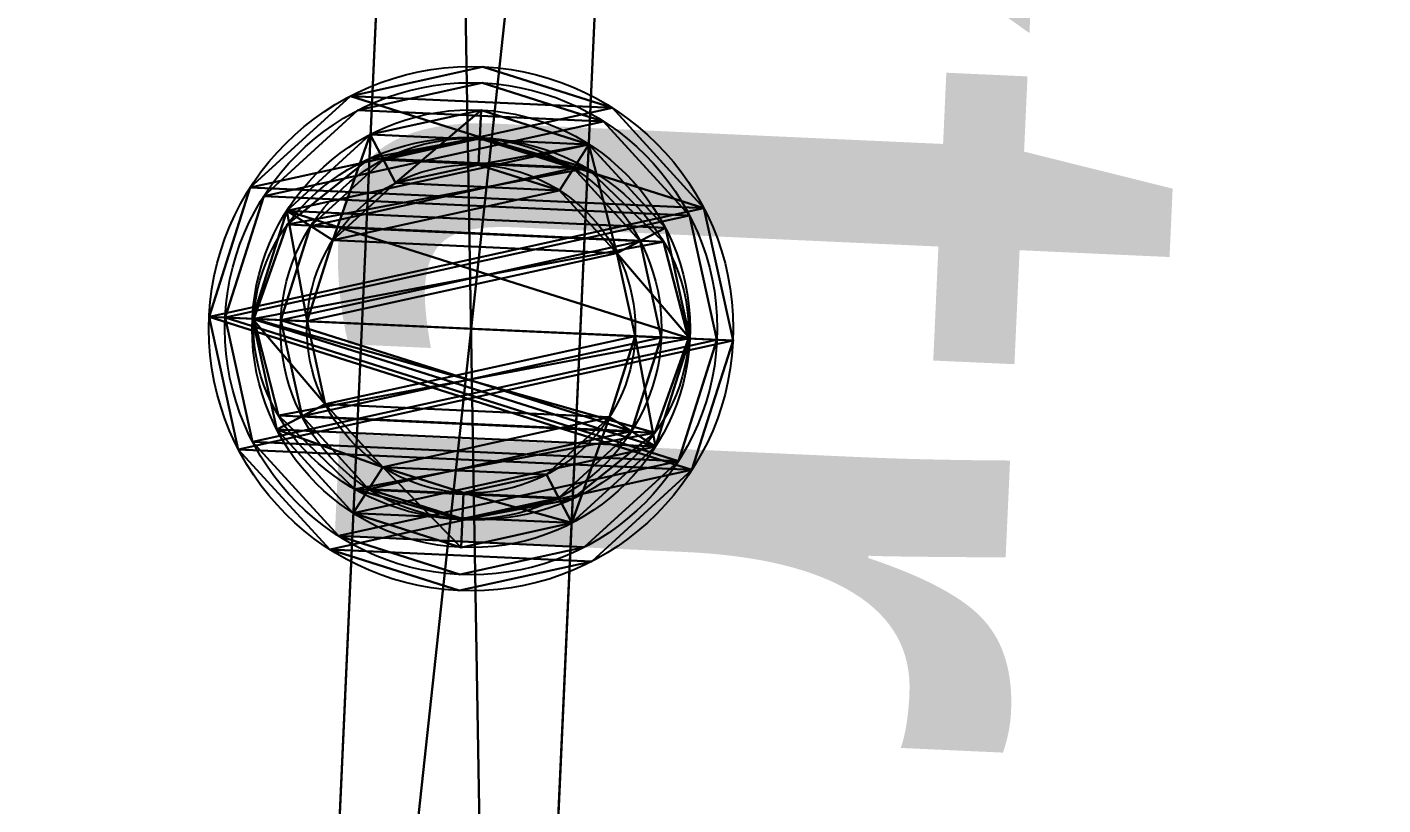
# Model space of a CAD drawing. Extents: x -372 to 678, y -263 to 741.
# Drawn here: x -97.706 to -96.154, y 74.269 to 75.159 of the extents above; entities that cross this region are included whole.
import ezdxf

# ---------------------------------------------------------------- set-up
doc = ezdxf.new("R2010")
doc.units = 0
doc.header["$LTSCALE"] = 0.0254
doc.layers.get('0').update_dxf_attribs({"linetype": 'CONTINUOUS'})
doc.layers.add('LOCATION_SNAPSHOT', color=144, linetype='CONTINUOUS')
doc.layers.add('LOCATION_TERRAIN', color=36, linetype='CONTINUOUS')

# ---------------------------------------------------------------- blocks, each defined once
blk = doc.blocks.new('LOCATION_SNAPSHOT')
at = {"color": 8}
mesh = blk.add_polyface(dxfattribs=at)
corners = [(-369.3084, -262.9446), (369.3059, 262.9472), (-371.8207, 259.3767), (371.8242, -259.3771)]
mesh.append_faces([[corners[k] for k in face] for face in [(0, 1, 2), (1, 0, 3)]], dxfattribs={"vtx0": -1, "color": 8})
blk = doc.blocks.new('LOCATION_TERRAIN')
at = {"color": 8}
mesh = blk.add_polyface(dxfattribs=at)
corners = [(-94.5706, 74.1633, -6.9329), (-94.6305, 86.5996, -7.2618), (-107.192, 86.5391, -7.5371)]
mesh.append_faces([[corners[k] for k in face] for face in [(0, 1, 2)]], dxfattribs={"color": 8})
mesh = blk.add_polyface(dxfattribs=at)
corners = [(-94.5706, 74.1633, -6.9329), (-107.192, 86.5391, -7.5371), (-107.1321, 74.1029, -7.401)]
mesh.append_faces([[corners[k] for k in face] for face in [(0, 1, 2)]], dxfattribs={"color": 8})
blk = doc.blocks.new('GROUP_58')
at = {"color": 0}
mesh = blk.add_polyface(dxfattribs=at)
corners = [(0, 0.25, -0.25), (63.5636, 0.0833, -0.25), (0, 0.0833, -0.25), (63.5636, 0.25, -0.25)]
mesh.append_faces([[corners[k] for k in face] for face in [(0, 1, 2), (1, 0, 3)]], dxfattribs={"vtx0": -1, "color": 0})
mesh = blk.add_polyface(dxfattribs=at)
corners = [(63.5636, -0.25, 0.25), (0, 0.25, 0.25), (0, -0.25, 0.25), (63.5636, 0.25, 0.25)]
mesh.append_faces([[corners[k] for k in face] for face in [(0, 1, 2), (1, 0, 3)]], dxfattribs={"vtx0": -1, "color": 0})
mesh = blk.add_polyface(dxfattribs=at)
corners = [(0, 0.25, 0.25), (63.5636, 0.25, -0.25), (0, 0.25, -0.25), (63.5636, 0.25, 0.25)]
mesh.append_faces([[corners[k] for k in face] for face in [(0, 1, 2), (1, 0, 3)]], dxfattribs={"vtx0": -1, "color": 0})
mesh = blk.add_polyface(dxfattribs=at)
corners = [(63.5636, 0.0833), (0, 0.0833, -0.25), (63.5636, 0.0833, -0.25), (0, 0.0833)]
mesh.append_faces([[corners[k] for k in face] for face in [(0, 1, 2), (1, 0, 3)]], dxfattribs={"vtx0": -1, "color": 0})
mesh = blk.add_polyface(dxfattribs=at)
corners = [(0, 0.0833), (63.5636, -0.0833), (0, -0.0833), (63.5636, 0.0833)]
mesh.append_faces([[corners[k] for k in face] for face in [(0, 1, 2), (1, 0, 3)]], dxfattribs={"vtx0": -1, "color": 0})
mesh = blk.add_polyface(dxfattribs=at)
corners = [(0, -0.0833), (63.5636, -0.0833, -0.25), (0, -0.0833, -0.25), (63.5636, -0.0833)]
mesh.append_faces([[corners[k] for k in face] for face in [(0, 1, 2), (1, 0, 3)]], dxfattribs={"vtx0": -1, "color": 0})
mesh = blk.add_polyface(dxfattribs=at)
corners = [(0, -0.0833, -0.25), (63.5636, -0.25, -0.25), (0, -0.25, -0.25), (63.5636, -0.0833, -0.25)]
mesh.append_faces([[corners[k] for k in face] for face in [(0, 1, 2), (1, 0, 3)]], dxfattribs={"vtx0": -1, "color": 0})
mesh = blk.add_polyface(dxfattribs=at)
corners = [(63.5636, -0.25, 0.25), (0, -0.25, -0.25), (63.5636, -0.25, -0.25), (0, -0.25, 0.25)]
mesh.append_faces([[corners[k] for k in face] for face in [(0, 1, 2), (1, 0, 3)]], dxfattribs={"vtx0": -1, "color": 0})
blk = doc.blocks.new('GROUP60_24')
at = {"color": 9}
blk.add_blockref('GROUP_58', (0, 0), dxfattribs=at)
blk = doc.blocks.new('GROUP59_5')
at = {"color": 0}
blk.add_blockref('GROUP60_24', (0, 0), dxfattribs=at)
blk = doc.blocks.new('GROUP_66')
at = {"color": 0}
mesh = blk.add_polyface(dxfattribs=at)
corners = [(-0.0833, 0, -0.25), (-0.25, -0.205, -0.25), (-0.25, 0, -0.25), (-0.0833, -0.1756, -0.25), (-0.0697, -0.7005, -0.25), (0.077, -0.6163, -0.25), (0.2233, -1.0535, -0.25), (0.336, -0.9284, -0.25), (0.6046, -1.3085, -0.25), (0.6812, -1.1593, -0.25), (1.0417, -1.4728, -0.25), (1.0855, -1.3113, -0.25), (1.5104, -1.5534, -0.25), (1.5246, -1.3867, -0.25), (1.9896, -1.5534, -0.25), (1.9754, -1.3867, -0.25), (2.4145, -1.3113, -0.25), (2.4583, -1.4728, -0.25), (2.8188, -1.1593, -0.25), (2.8954, -1.3085, -0.25), (3.164, -0.9284, -0.25), (3.2767, -1.0535, -0.25), (3.423, -0.6163, -0.25), (3.5697, -0.7005, -0.25), (3.5833, -0.1756, -0.25), (3.75, -0.205, -0.25), (3.5833, 0, -0.25), (3.75, 0, -0.25)]
mesh.append_faces([[corners[k] for k in face] for face in [(0, 1, 2), (25, 26, 27)]], dxfattribs={"vtx0": -1, "color": 0})
mesh.append_faces([[corners[k] for k in face] for face in [(1, 3, 4), (4, 5, 6), (6, 7, 8), (8, 9, 10), (10, 11, 12), (12, 13, 14), (14, 16, 17), (17, 18, 19), (19, 20, 21), (21, 22, 23), (23, 24, 25)]], dxfattribs={"vtx0": -1, "vtx1": -1, "color": 0})
mesh.append_faces([[corners[k] for k in face] for face in [(1, 0, 3), (4, 3, 5), (6, 5, 7), (8, 7, 9), (10, 9, 11), (12, 11, 13), (14, 13, 15), (14, 15, 16), (17, 16, 18), (19, 18, 20), (21, 20, 22), (23, 22, 24), (25, 24, 26)]], dxfattribs={"vtx0": -1, "vtx2": -1, "color": 0})
mesh = blk.add_polyface(dxfattribs=at)
corners = [(0.6046, -1.3085, 0.25), (0.25, -0.1169, 0.25), (0.2233, -1.0535, 0.25), (0.3705, -0.448, 0.25), (0.5616, -0.6783, 0.25), (0.8345, -0.8608, 0.25), (1.0417, -1.4728, 0.25), (1.1732, -0.9881, 0.25), (1.5104, -1.5534, 0.25), (1.5531, -1.0534, 0.25), (1.9896, -1.5534, 0.25), (1.9469, -1.0534, 0.25), (2.3268, -0.9881, 0.25), (2.4583, -1.4728, 0.25), (2.6655, -0.8608, 0.25), (2.8954, -1.3085, 0.25), (2.9384, -0.6783, 0.25), (3.2767, -1.0535, 0.25), (3.1295, -0.448, 0.25), (3.25, -0.1169, 0.25), (3.25, 0, 0.25), (3.75, 0, 0.25), (3.5697, -0.7005, 0.25), (3.75, -0.205, 0.25), (-0.25, -0.205, 0.25), (0.25, 0, 0.25), (-0.25, 0, 0.25), (-0.0697, -0.7005, 0.25)]
mesh.append_faces([[corners[k] for k in face] for face in [(21, 22, 23), (24, 25, 26)]], dxfattribs={"vtx0": -1, "color": 0})
mesh.append_faces([[corners[k] for k in face] for face in [(0, 1, 2), (1, 0, 3), (3, 0, 4), (4, 0, 5), (5, 6, 7), (7, 8, 9), (9, 10, 11), (11, 10, 12), (12, 13, 14), (14, 15, 16), (16, 17, 18), (18, 17, 19), (19, 17, 20), (20, 17, 21), (25, 2, 1)]], dxfattribs={"vtx0": -1, "vtx1": -1, "color": 0})
mesh.append_faces([[corners[k] for k in face] for face in [(5, 0, 6), (7, 6, 8), (9, 8, 10), (12, 10, 13), (14, 13, 15), (16, 15, 17), (21, 17, 22), (25, 24, 27), (25, 27, 2)]], dxfattribs={"vtx0": -1, "vtx2": -1, "color": 0})
mesh = blk.add_polyface(dxfattribs=at)
corners = [(0.0833, 0), (-0.0833, -0.1756), (-0.0833, 0), (0.077, -0.6163), (0.0833, -0.1462), (0.336, -0.9284), (0.2238, -0.5321), (0.4488, -0.8033), (0.6812, -1.1593), (0.7579, -1.01), (1.0855, -1.3113), (1.1293, -1.1497), (1.5246, -1.3867), (1.5389, -1.2201), (1.9754, -1.3867), (1.9611, -1.2201), (2.3707, -1.1497), (2.4145, -1.3113), (2.7421, -1.01), (2.8188, -1.1593), (3.0512, -0.8033), (3.164, -0.9284), (3.2762, -0.5321), (3.423, -0.6163), (3.4167, -0.1462), (3.4167, 0), (3.5833, 0), (3.5833, -0.1756)]
mesh.append_faces([[corners[k] for k in face] for face in [(0, 1, 2), (23, 26, 27)]], dxfattribs={"vtx0": -1, "color": 0})
mesh.append_faces([[corners[k] for k in face] for face in [(1, 0, 3), (5, 7, 8), (8, 9, 10), (10, 11, 12), (12, 13, 14), (14, 16, 17), (17, 18, 19), (19, 20, 21), (21, 22, 23)]], dxfattribs={"vtx0": -1, "vtx1": -1, "color": 0})
mesh.append_faces([[corners[k] for k in face] for face in [(3, 0, 4), (4, 5, 3), (5, 4, 6), (5, 6, 7), (8, 7, 9), (10, 9, 11), (12, 11, 13), (14, 13, 15), (14, 15, 16), (17, 16, 18), (19, 18, 20), (21, 20, 22), (23, 22, 24), (23, 24, 25), (23, 25, 26)]], dxfattribs={"vtx0": -1, "vtx2": -1, "color": 0})
mesh = blk.add_polyface(dxfattribs=at)
corners = [(0.0833, 0, -0.25), (0.2238, -0.5321, -0.25), (0.0833, -0.1462, -0.25), (0.25, 0, -0.25), (0.25, -0.1169, -0.25), (0.4488, -0.8033, -0.25), (0.3705, -0.448, -0.25), (0.5616, -0.6783, -0.25), (0.7579, -1.01, -0.25), (0.8345, -0.8608, -0.25), (1.1293, -1.1497, -0.25), (1.1732, -0.9881, -0.25), (1.5389, -1.2201, -0.25), (1.5531, -1.0534, -0.25), (1.9611, -1.2201, -0.25), (1.9469, -1.0534, -0.25), (2.3268, -0.9881, -0.25), (2.3707, -1.1497, -0.25), (2.6655, -0.8608, -0.25), (2.7421, -1.01, -0.25), (2.9384, -0.6783, -0.25), (3.0512, -0.8033, -0.25), (3.1295, -0.448, -0.25), (3.2762, -0.5321, -0.25), (3.25, -0.1169, -0.25), (3.25, 0, -0.25), (3.4167, 0, -0.25), (3.4167, -0.1462, -0.25)]
mesh.append_faces([[corners[k] for k in face] for face in [(0, 1, 2), (23, 26, 27)]], dxfattribs={"vtx0": -1, "color": 0})
mesh.append_faces([[corners[k] for k in face] for face in [(5, 7, 8), (8, 9, 10), (10, 11, 12), (12, 13, 14), (14, 16, 17), (17, 18, 19), (19, 20, 21), (21, 22, 23)]], dxfattribs={"vtx0": -1, "vtx1": -1, "color": 0})
mesh.append_faces([[corners[k] for k in face] for face in [(1, 0, 3), (1, 3, 4), (4, 5, 1), (5, 4, 6), (5, 6, 7), (8, 7, 9), (10, 9, 11), (12, 11, 13), (14, 13, 15), (14, 15, 16), (17, 16, 18), (19, 18, 20), (21, 20, 22), (23, 22, 24), (23, 24, 25), (23, 25, 26)]], dxfattribs={"vtx0": -1, "vtx2": -1, "color": 0})
blk = doc.blocks.new('GROUP76_3')
at = {"color": 9}
blk.add_blockref('GROUP_66', (0, 0), dxfattribs=at)
blk = doc.blocks.new('GROUP75_3')
at = {"color": 0}
ref = blk.add_blockref('GROUP76_3', (0, 0), dxfattribs=at)
ref.add_attrib('Skp_GroupInstanceName', 'extrusions', (0, 0), dxfattribs={"height": 1})
blk = doc.blocks.new('GROUP_17')
at = {"color": 0}
for p, q in [((3.5, 0.25, 0.375), (-0.5, 0.25, 0.375)), ((-0.5, 0.25), (3.5, 0.25)), ((3.5, 0.25, 0.375), (-0.5, 0.25, 0.375)), ((-0.5, 0.25), (3.5, 0.25)), ((3.5, 0, 0.375), (-0.5, 0, 0.375)), ((-0.5, 0), (3.5, 0)), ((-0.5, 0), (3.5, 0)), ((3.5, 0, 0.375), (-0.5, 0, 0.375))]:
    blk.add_line(p, q, dxfattribs=at)
mesh = blk.add_polyface(dxfattribs=at)
corners = [(3.5, 0, 0.375), (-0.5, 0.25, 0.375), (-0.5, 0, 0.375), (3.5, 0.25, 0.375)]
mesh.append_faces([[corners[k] for k in face] for face in [(0, 1, 2), (1, 0, 3)]], dxfattribs={"vtx0": -1, "color": 0})
mesh = blk.add_polyface(dxfattribs=at)
corners = [(3.5, 0.25), (-0.5, 0), (-0.5, 0.25), (3.5, 0)]
mesh.append_faces([[corners[k] for k in face] for face in [(0, 1, 2), (1, 0, 3)]], dxfattribs={"vtx0": -1, "color": 0})
mesh = blk.add_polyface(dxfattribs=at)
corners = [(-0.5, 0.25, 0.375), (3.5, 0.25), (-0.5, 0.25), (3.5, 0.25, 0.375)]
mesh.append_faces([[corners[k] for k in face] for face in [(0, 1, 2), (1, 0, 3)]], dxfattribs={"vtx0": -1, "color": 0})
mesh = blk.add_polyface(dxfattribs=at)
corners = [(3.5, 0, 0.375), (-0.5, 0), (3.5, 0), (-0.5, 0, 0.375)]
mesh.append_faces([[corners[k] for k in face] for face in [(0, 1, 2), (1, 0, 3)]], dxfattribs={"vtx0": -1, "color": 0})
blk = doc.blocks.new('GROUP_15')
at = {"color": 0}
for p, q in [((0.2505, 0.4384, 8), (0.2505, 0.501)), ((0.2505, 0.4384, 8), (0.2505, 0.501)), ((0.1566, 0.4132, 8), (0.1252, 0.4674)), ((0.1566, 0.4132, 8), (0.1252, 0.4674)), ((0.3444, 0.4132, 8), (0.3757, 0.4674)), ((0.3444, 0.4132, 8), (0.3757, 0.4674)), ((0.0878, 0.3444, 8), (0.0336, 0.3757)), ((0.0878, 0.3444, 8), (0.0336, 0.3757)), ((0.4132, 0.3444, 8), (0.4674, 0.3757)), ((0.4132, 0.3444, 8), (0.4674, 0.3757)), ((0.0626, 0.2505, 8), (0, 0.2505)), ((0.0626, 0.2505, 8), (0, 0.2505)), ((0.4384, 0.2505, 8), (0.501, 0.2505)), ((0.4384, 0.2505, 8), (0.501, 0.2505)), ((0.0878, 0.1566, 8), (0.0336, 0.1252)), ((0.0878, 0.1566, 8), (0.0336, 0.1252)), ((0.4132, 0.1566, 8), (0.4674, 0.1252)), ((0.4132, 0.1566, 8), (0.4674, 0.1252)), ((0.1566, 0.0878, 8), (0.1252, 0.0336)), ((0.1566, 0.0878, 8), (0.1252, 0.0336)), ((0.3444, 0.0878, 8), (0.3757, 0.0336)), ((0.3444, 0.0878, 8), (0.3757, 0.0336)), ((0.2505, 0.0626, 8), (0.2505, 0)), ((0.2505, 0.0626, 8), (0.2505, 0))]:
    blk.add_line(p, q, dxfattribs=at)
for centre, radius in [((0.2505, 0.2505), 0.2505), ((0.2505, 0.2505), 0.2505), ((0.2505, 0.2505), 0.2505), ((0.2505, 0.2505), 0.2505), ((0.2505, 0.2505), 0.2505), ((0.2505, 0.2505), 0.2505), ((0.2505, 0.2505), 0.2505), ((0.2505, 0.2505), 0.2505), ((0.2505, 0.2505), 0.2505), ((0.2505, 0.2505), 0.2505), ((0.2505, 0.2505), 0.2505), ((0.2505, 0.2505), 0.2505), ((0.2505, 0.2505), 0.2505), ((0.2505, 0.2505, 8), 0.1879), ((0.2505, 0.2505, 8), 0.1879), ((0.2505, 0.2505, 8), 0.1879), ((0.2505, 0.2505, 8), 0.1879), ((0.2505, 0.2505, 8), 0.1879), ((0.2505, 0.2505, 8), 0.1879), ((0.2505, 0.2505, 8), 0.1879), ((0.2505, 0.2505, 8), 0.1879), ((0.2505, 0.2505, 8), 0.1879), ((0.2505, 0.2505, 8), 0.1879), ((0.2505, 0.2505, 8), 0.1879), ((0.2505, 0.2505, 8), 0.1879), ((0.2505, 0.2505, 8), 0.1879)]:
    blk.add_circle(centre, radius, dxfattribs=at)
mesh = blk.add_polyface(dxfattribs=at)
corners = [(0.0336, 0.3757), (0.0336, 0.1252), (0, 0.2505), (0.1252, 0.0336), (0.1252, 0.4674), (0.2505, 0.501), (0.2505, 0), (0.3757, 0.4674), (0.3757, 0.0336), (0.4674, 0.1252), (0.4674, 0.3757), (0.501, 0.2505)]
mesh.append_faces([[corners[k] for k in face] for face in [(0, 1, 2), (9, 10, 11)]], dxfattribs={"vtx0": -1, "color": 0})
mesh.append_faces([[corners[k] for k in face] for face in [(1, 0, 3), (3, 5, 6), (6, 7, 8), (8, 7, 9)]], dxfattribs={"vtx0": -1, "vtx1": -1, "color": 0})
mesh.append_faces([[corners[k] for k in face] for face in [(3, 0, 4), (3, 4, 5), (6, 5, 7), (9, 7, 10)]], dxfattribs={"vtx0": -1, "vtx2": -1, "color": 0})
mesh = blk.add_polyface(dxfattribs=at)
corners = [(0.1566, 0.4132, 8), (0.2505, 0.501), (0.1252, 0.4674), (0.2505, 0.4384, 8)]
mesh.append_faces([[corners[k] for k in face] for face in [(0, 1, 2), (1, 0, 3)]], dxfattribs={"vtx0": -1, "color": 0})
mesh = blk.add_polyface(dxfattribs=at)
corners = [(0.2505, 0.4384, 8), (0.3757, 0.4674), (0.2505, 0.501), (0.3444, 0.4132, 8)]
mesh.append_faces([[corners[k] for k in face] for face in [(0, 1, 2), (1, 0, 3)]], dxfattribs={"vtx0": -1, "color": 0})
mesh = blk.add_polyface(dxfattribs=at)
corners = [(0.1566, 0.4132, 8), (0.0336, 0.3757), (0.0878, 0.3444, 8), (0.1252, 0.4674)]
mesh.append_faces([[corners[k] for k in face] for face in [(0, 1, 2), (1, 0, 3)]], dxfattribs={"vtx0": -1, "color": 0})
mesh = blk.add_polyface(dxfattribs=at)
corners = [(0.4674, 0.3757), (0.3444, 0.4132, 8), (0.4132, 0.3444, 8), (0.3757, 0.4674)]
mesh.append_faces([[corners[k] for k in face] for face in [(0, 1, 2), (1, 0, 3)]], dxfattribs={"vtx0": -1, "color": 0})
mesh = blk.add_polyface(dxfattribs=at)
corners = [(0.0878, 0.1566, 8), (0.0878, 0.3444, 8), (0.0626, 0.2505, 8), (0.1566, 0.0878, 8), (0.1566, 0.4132, 8), (0.2505, 0.0626, 8), (0.2505, 0.4384, 8), (0.3444, 0.0878, 8), (0.3444, 0.4132, 8), (0.4132, 0.1566, 8), (0.4132, 0.3444, 8), (0.4384, 0.2505, 8)]
mesh.append_faces([[corners[k] for k in face] for face in [(0, 1, 2), (10, 9, 11)]], dxfattribs={"vtx0": -1, "color": 0})
mesh.append_faces([[corners[k] for k in face] for face in [(1, 3, 4), (4, 5, 6), (6, 7, 8), (8, 9, 10)]], dxfattribs={"vtx0": -1, "vtx1": -1, "color": 0})
mesh.append_faces([[corners[k] for k in face] for face in [(1, 0, 3), (4, 3, 5), (6, 5, 7), (8, 7, 9)]], dxfattribs={"vtx0": -1, "vtx2": -1, "color": 0})
mesh = blk.add_polyface(dxfattribs=at)
corners = [(0.0626, 0.2505, 8), (0.0336, 0.3757), (0, 0.2505), (0.0878, 0.3444, 8)]
mesh.append_faces([[corners[k] for k in face] for face in [(0, 1, 2), (1, 0, 3)]], dxfattribs={"vtx0": -1, "color": 0})
mesh = blk.add_polyface(dxfattribs=at)
corners = [(0.4674, 0.3757), (0.4384, 0.2505, 8), (0.501, 0.2505), (0.4132, 0.3444, 8)]
mesh.append_faces([[corners[k] for k in face] for face in [(0, 1, 2), (1, 0, 3)]], dxfattribs={"vtx0": -1, "color": 0})
mesh = blk.add_polyface(dxfattribs=at)
corners = [(0.0878, 0.1566, 8), (0, 0.2505), (0.0336, 0.1252), (0.0626, 0.2505, 8)]
mesh.append_faces([[corners[k] for k in face] for face in [(0, 1, 2), (1, 0, 3)]], dxfattribs={"vtx0": -1, "color": 0})
mesh = blk.add_polyface(dxfattribs=at)
corners = [(0.501, 0.2505), (0.4132, 0.1566, 8), (0.4674, 0.1252), (0.4384, 0.2505, 8)]
mesh.append_faces([[corners[k] for k in face] for face in [(0, 1, 2), (1, 0, 3)]], dxfattribs={"vtx0": -1, "color": 0})
mesh = blk.add_polyface(dxfattribs=at)
corners = [(0.1566, 0.0878, 8), (0.0336, 0.1252), (0.1252, 0.0336), (0.0878, 0.1566, 8)]
mesh.append_faces([[corners[k] for k in face] for face in [(0, 1, 2), (1, 0, 3)]], dxfattribs={"vtx0": -1, "color": 0})
mesh = blk.add_polyface(dxfattribs=at)
corners = [(0.4132, 0.1566, 8), (0.3757, 0.0336), (0.4674, 0.1252), (0.3444, 0.0878, 8)]
mesh.append_faces([[corners[k] for k in face] for face in [(0, 1, 2), (1, 0, 3)]], dxfattribs={"vtx0": -1, "color": 0})
mesh = blk.add_polyface(dxfattribs=at)
corners = [(0.2505, 0.0626, 8), (0.1252, 0.0336), (0.2505, 0), (0.1566, 0.0878, 8)]
mesh.append_faces([[corners[k] for k in face] for face in [(0, 1, 2), (1, 0, 3)]], dxfattribs={"vtx0": -1, "color": 0})
mesh = blk.add_polyface(dxfattribs=at)
corners = [(0.3444, 0.0878, 8), (0.2505, 0), (0.3757, 0.0336), (0.2505, 0.0626, 8)]
mesh.append_faces([[corners[k] for k in face] for face in [(0, 1, 2), (1, 0, 3)]], dxfattribs={"vtx0": -1, "color": 0})
blk = doc.blocks.new('GROUP_16')
at = {"color": 0}
for p, q in [((0.2816, 0.5631), (0.2816, 0.5631, 0.03)), ((0.2816, 0.5631), (0.2816, 0.5631, 0.03)), ((0.1408, 0.5254), (0.1408, 0.5254, 0.03)), ((0.1408, 0.5254), (0.1408, 0.5254, 0.03)), ((0.4223, 0.5254), (0.4223, 0.5254, 0.03)), ((0.4223, 0.5254), (0.4223, 0.5254, 0.03)), ((0.0377, 0.4223), (0.0377, 0.4223, 0.03)), ((0.0377, 0.4223), (0.0377, 0.4223, 0.03)), ((0.5254, 0.4223), (0.5254, 0.4223, 0.03)), ((0.5254, 0.4223), (0.5254, 0.4223, 0.03)), ((0, 0.2816), (0, 0.2816, 0.03)), ((0, 0.2816), (0, 0.2816, 0.03)), ((0.5631, 0.2816), (0.5631, 0.2816, 0.03)), ((0.5631, 0.2816), (0.5631, 0.2816, 0.03)), ((0.0377, 0.1408), (0.0377, 0.1408, 0.03)), ((0.0377, 0.1408), (0.0377, 0.1408, 0.03)), ((0.5254, 0.1408), (0.5254, 0.1408, 0.03)), ((0.5254, 0.1408), (0.5254, 0.1408, 0.03)), ((0.1408, 0.0377), (0.1408, 0.0377, 0.03)), ((0.1408, 0.0377), (0.1408, 0.0377, 0.03)), ((0.4223, 0.0377), (0.4223, 0.0377, 0.03)), ((0.4223, 0.0377), (0.4223, 0.0377, 0.03)), ((0.2816, 0), (0.2816, 0, 0.03)), ((0.2816, 0), (0.2816, 0, 0.03))]:
    blk.add_line(p, q, dxfattribs=at)
for centre in [(0.2816, 0.2816), (0.2816, 0.2816, 0.03), (0.2816, 0.2816), (0.2816, 0.2816, 0.03), (0.2816, 0.2816), (0.2816, 0.2816, 0.03), (0.2816, 0.2816), (0.2816, 0.2816, 0.03), (0.2816, 0.2816), (0.2816, 0.2816, 0.03), (0.2816, 0.2816), (0.2816, 0.2816, 0.03), (0.2816, 0.2816), (0.2816, 0.2816, 0.03), (0.2816, 0.2816), (0.2816, 0.2816, 0.03), (0.2816, 0.2816), (0.2816, 0.2816, 0.03), (0.2816, 0.2816), (0.2816, 0.2816, 0.03), (0.2816, 0.2816), (0.2816, 0.2816, 0.03), (0.2816, 0.2816), (0.2816, 0.2816, 0.03), (0.2816, 0.2816, 0.03), (0.2816, 0.2816)]:
    blk.add_circle(centre, 0.2816, dxfattribs=at)
mesh = blk.add_polyface(dxfattribs=at)
corners = [(0.0377, 0.1408, 0.03), (0.0377, 0.4223, 0.03), (0, 0.2816, 0.03), (0.1408, 0.0377, 0.03), (0.1408, 0.5254, 0.03), (0.2816, 0, 0.03), (0.2816, 0.5631, 0.03), (0.4223, 0.0377, 0.03), (0.4223, 0.5254, 0.03), (0.5254, 0.1408, 0.03), (0.5254, 0.4223, 0.03), (0.5631, 0.2816, 0.03)]
mesh.append_faces([[corners[k] for k in face] for face in [(0, 1, 2), (10, 9, 11)]], dxfattribs={"vtx0": -1, "color": 0})
mesh.append_faces([[corners[k] for k in face] for face in [(1, 3, 4), (4, 5, 6), (6, 7, 8), (8, 9, 10)]], dxfattribs={"vtx0": -1, "vtx1": -1, "color": 0})
mesh.append_faces([[corners[k] for k in face] for face in [(1, 0, 3), (4, 3, 5), (6, 5, 7), (8, 7, 9)]], dxfattribs={"vtx0": -1, "vtx2": -1, "color": 0})
mesh = blk.add_polyface(dxfattribs=at)
corners = [(0.0377, 0.4223), (0.0377, 0.1408), (0, 0.2816), (0.1408, 0.0377), (0.1408, 0.5254), (0.2816, 0), (0.2816, 0.5631), (0.4223, 0.5254), (0.4223, 0.0377), (0.5254, 0.1408), (0.5254, 0.4223), (0.5631, 0.2816)]
mesh.append_faces([[corners[k] for k in face] for face in [(0, 1, 2), (9, 10, 11)]], dxfattribs={"vtx0": -1, "color": 0})
mesh.append_faces([[corners[k] for k in face] for face in [(1, 0, 3), (3, 4, 5), (5, 7, 8), (8, 7, 9)]], dxfattribs={"vtx0": -1, "vtx1": -1, "color": 0})
mesh.append_faces([[corners[k] for k in face] for face in [(3, 0, 4), (5, 4, 6), (5, 6, 7), (9, 7, 10)]], dxfattribs={"vtx0": -1, "vtx2": -1, "color": 0})
mesh = blk.add_polyface(dxfattribs=at)
corners = [(0.1408, 0.5254, 0.03), (0.2816, 0.5631), (0.1408, 0.5254), (0.2816, 0.5631, 0.03)]
mesh.append_faces([[corners[k] for k in face] for face in [(0, 1, 2), (1, 0, 3)]], dxfattribs={"vtx0": -1, "color": 0})
mesh = blk.add_polyface(dxfattribs=at)
corners = [(0.2816, 0.5631, 0.03), (0.4223, 0.5254), (0.2816, 0.5631), (0.4223, 0.5254, 0.03)]
mesh.append_faces([[corners[k] for k in face] for face in [(0, 1, 2), (1, 0, 3)]], dxfattribs={"vtx0": -1, "color": 0})
mesh = blk.add_polyface(dxfattribs=at)
corners = [(0.1408, 0.5254, 0.03), (0.0377, 0.4223), (0.0377, 0.4223, 0.03), (0.1408, 0.5254)]
mesh.append_faces([[corners[k] for k in face] for face in [(0, 1, 2), (1, 0, 3)]], dxfattribs={"vtx0": -1, "color": 0})
mesh = blk.add_polyface(dxfattribs=at)
corners = [(0.4223, 0.5254), (0.5254, 0.4223, 0.03), (0.5254, 0.4223), (0.4223, 0.5254, 0.03)]
mesh.append_faces([[corners[k] for k in face] for face in [(0, 1, 2), (1, 0, 3)]], dxfattribs={"vtx0": -1, "color": 0})
mesh = blk.add_polyface(dxfattribs=at)
corners = [(0.0377, 0.4223, 0.03), (0, 0.2816), (0, 0.2816, 0.03), (0.0377, 0.4223)]
mesh.append_faces([[corners[k] for k in face] for face in [(0, 1, 2), (1, 0, 3)]], dxfattribs={"vtx0": -1, "color": 0})
mesh = blk.add_polyface(dxfattribs=at)
corners = [(0.5254, 0.4223), (0.5631, 0.2816, 0.03), (0.5631, 0.2816), (0.5254, 0.4223, 0.03)]
mesh.append_faces([[corners[k] for k in face] for face in [(0, 1, 2), (1, 0, 3)]], dxfattribs={"vtx0": -1, "color": 0})
mesh = blk.add_polyface(dxfattribs=at)
corners = [(0, 0.2816, 0.03), (0.0377, 0.1408), (0.0377, 0.1408, 0.03), (0, 0.2816)]
mesh.append_faces([[corners[k] for k in face] for face in [(0, 1, 2), (1, 0, 3)]], dxfattribs={"vtx0": -1, "color": 0})
mesh = blk.add_polyface(dxfattribs=at)
corners = [(0.5631, 0.2816), (0.5254, 0.1408, 0.03), (0.5254, 0.1408), (0.5631, 0.2816, 0.03)]
mesh.append_faces([[corners[k] for k in face] for face in [(0, 1, 2), (1, 0, 3)]], dxfattribs={"vtx0": -1, "color": 0})
mesh = blk.add_polyface(dxfattribs=at)
corners = [(0.1408, 0.0377, 0.03), (0.0377, 0.1408), (0.1408, 0.0377), (0.0377, 0.1408, 0.03)]
mesh.append_faces([[corners[k] for k in face] for face in [(0, 1, 2), (1, 0, 3)]], dxfattribs={"vtx0": -1, "color": 0})
mesh = blk.add_polyface(dxfattribs=at)
corners = [(0.5254, 0.1408, 0.03), (0.4223, 0.0377), (0.5254, 0.1408), (0.4223, 0.0377, 0.03)]
mesh.append_faces([[corners[k] for k in face] for face in [(0, 1, 2), (1, 0, 3)]], dxfattribs={"vtx0": -1, "color": 0})
mesh = blk.add_polyface(dxfattribs=at)
corners = [(0.2816, 0, 0.03), (0.1408, 0.0377), (0.2816, 0), (0.1408, 0.0377, 0.03)]
mesh.append_faces([[corners[k] for k in face] for face in [(0, 1, 2), (1, 0, 3)]], dxfattribs={"vtx0": -1, "color": 0})
mesh = blk.add_polyface(dxfattribs=at)
corners = [(0.4223, 0.0377, 0.03), (0.2816, 0), (0.4223, 0.0377), (0.2816, 0, 0.03)]
mesh.append_faces([[corners[k] for k in face] for face in [(0, 1, 2), (1, 0, 3)]], dxfattribs={"vtx0": -1, "color": 0})
blk = doc.blocks.new('GROUP_7')
at = {"color": 0}
for p, q in [((0.3, 0.6, 0.5), (0.3, 0.6)), ((0.3, 0.6, 0.5), (0.3, 0.6)), ((0.15, 0.5598, 0.5), (0.15, 0.5598)), ((0.15, 0.5598, 0.5), (0.15, 0.5598)), ((0.45, 0.5598, 0.5), (0.45, 0.5598)), ((0.45, 0.5598, 0.5), (0.45, 0.5598)), ((0.0402, 0.45, 0.5), (0.0402, 0.45)), ((0.0402, 0.45, 0.5), (0.0402, 0.45)), ((0.5598, 0.45, 0.5), (0.5598, 0.45)), ((0.5598, 0.45, 0.5), (0.5598, 0.45)), ((0, 0.3, 0.5), (0, 0.3)), ((0, 0.3, 0.5), (0, 0.3)), ((0.6, 0.3, 0.5), (0.6, 0.3)), ((0.6, 0.3, 0.5), (0.6, 0.3)), ((0.0402, 0.15, 0.5), (0.0402, 0.15)), ((0.0402, 0.15, 0.5), (0.0402, 0.15)), ((0.5598, 0.15, 0.5), (0.5598, 0.15)), ((0.5598, 0.15, 0.5), (0.5598, 0.15)), ((0.15, 0.0402, 0.5), (0.15, 0.0402)), ((0.15, 0.0402, 0.5), (0.15, 0.0402)), ((0.45, 0.0402, 0.5), (0.45, 0.0402)), ((0.45, 0.0402, 0.5), (0.45, 0.0402)), ((0.3, 0, 0.5), (0.3, 0)), ((0.3, 0, 0.5), (0.3, 0))]:
    blk.add_line(p, q, dxfattribs=at)
for centre in [(0.3, 0.3, 0.5), (0.3, 0.3, 0.5), (0.3, 0.3), (0.3, 0.3, 0.5), (0.3, 0.3), (0.3, 0.3, 0.5), (0.3, 0.3), (0.3, 0.3, 0.5), (0.3, 0.3), (0.3, 0.3, 0.5), (0.3, 0.3), (0.3, 0.3, 0.5), (0.3, 0.3), (0.3, 0.3, 0.5), (0.3, 0.3), (0.3, 0.3, 0.5), (0.3, 0.3), (0.3, 0.3, 0.5), (0.3, 0.3), (0.3, 0.3, 0.5), (0.3, 0.3), (0.3, 0.3, 0.5), (0.3, 0.3), (0.3, 0.3, 0.5), (0.3, 0.3), (0.3, 0.3)]:
    blk.add_circle(centre, 0.3, dxfattribs=at)
mesh = blk.add_polyface(dxfattribs=at)
corners = [(0.0402, 0.15, 0.5), (0.0402, 0.45, 0.5), (0, 0.3, 0.5), (0.15, 0.0402, 0.5), (0.15, 0.5598, 0.5), (0.3, 0, 0.5), (0.3, 0.6, 0.5), (0.45, 0.0402, 0.5), (0.45, 0.5598, 0.5), (0.5598, 0.15, 0.5), (0.5598, 0.45, 0.5), (0.6, 0.3, 0.5)]
mesh.append_faces([[corners[k] for k in face] for face in [(0, 1, 2), (10, 9, 11)]], dxfattribs={"vtx0": -1, "color": 0})
mesh.append_faces([[corners[k] for k in face] for face in [(1, 3, 4), (4, 5, 6), (6, 7, 8), (8, 9, 10)]], dxfattribs={"vtx0": -1, "vtx1": -1, "color": 0})
mesh.append_faces([[corners[k] for k in face] for face in [(1, 0, 3), (4, 3, 5), (6, 5, 7), (8, 7, 9)]], dxfattribs={"vtx0": -1, "vtx2": -1, "color": 0})
mesh = blk.add_polyface(dxfattribs=at)
corners = [(0.0402, 0.45), (0.0402, 0.15), (0, 0.3), (0.15, 0.5598), (0.15, 0.0402), (0.3, 0), (0.3, 0.6), (0.45, 0.5598), (0.45, 0.0402), (0.5598, 0.15), (0.5598, 0.45), (0.6, 0.3)]
mesh.append_faces([[corners[k] for k in face] for face in [(0, 1, 2), (9, 10, 11)]], dxfattribs={"vtx0": -1, "color": 0})
mesh.append_faces([[corners[k] for k in face] for face in [(1, 3, 4), (4, 3, 5), (5, 7, 8), (8, 7, 9)]], dxfattribs={"vtx0": -1, "vtx1": -1, "color": 0})
mesh.append_faces([[corners[k] for k in face] for face in [(1, 0, 3), (5, 3, 6), (5, 6, 7), (9, 7, 10)]], dxfattribs={"vtx0": -1, "vtx2": -1, "color": 0})
mesh = blk.add_polyface(dxfattribs=at)
corners = [(0.15, 0.5598, 0.5), (0.3, 0.6), (0.15, 0.5598), (0.3, 0.6, 0.5)]
mesh.append_faces([[corners[k] for k in face] for face in [(0, 1, 2), (1, 0, 3)]], dxfattribs={"vtx0": -1, "color": 0})
mesh = blk.add_polyface(dxfattribs=at)
corners = [(0.3, 0.6, 0.5), (0.45, 0.5598), (0.3, 0.6), (0.45, 0.5598, 0.5)]
mesh.append_faces([[corners[k] for k in face] for face in [(0, 1, 2), (1, 0, 3)]], dxfattribs={"vtx0": -1, "color": 0})
mesh = blk.add_polyface(dxfattribs=at)
corners = [(0.0402, 0.45, 0.5), (0.15, 0.5598), (0.0402, 0.45), (0.15, 0.5598, 0.5)]
mesh.append_faces([[corners[k] for k in face] for face in [(0, 1, 2), (1, 0, 3)]], dxfattribs={"vtx0": -1, "color": 0})
mesh = blk.add_polyface(dxfattribs=at)
corners = [(0.45, 0.5598, 0.5), (0.5598, 0.45), (0.45, 0.5598), (0.5598, 0.45, 0.5)]
mesh.append_faces([[corners[k] for k in face] for face in [(0, 1, 2), (1, 0, 3)]], dxfattribs={"vtx0": -1, "color": 0})
mesh = blk.add_polyface(dxfattribs=at)
corners = [(0.0402, 0.45, 0.5), (0, 0.3), (0, 0.3, 0.5), (0.0402, 0.45)]
mesh.append_faces([[corners[k] for k in face] for face in [(0, 1, 2), (1, 0, 3)]], dxfattribs={"vtx0": -1, "color": 0})
mesh = blk.add_polyface(dxfattribs=at)
corners = [(0.5598, 0.45), (0.6, 0.3, 0.5), (0.6, 0.3), (0.5598, 0.45, 0.5)]
mesh.append_faces([[corners[k] for k in face] for face in [(0, 1, 2), (1, 0, 3)]], dxfattribs={"vtx0": -1, "color": 0})
mesh = blk.add_polyface(dxfattribs=at)
corners = [(0, 0.3, 0.5), (0.0402, 0.15), (0.0402, 0.15, 0.5), (0, 0.3)]
mesh.append_faces([[corners[k] for k in face] for face in [(0, 1, 2), (1, 0, 3)]], dxfattribs={"vtx0": -1, "color": 0})
mesh = blk.add_polyface(dxfattribs=at)
corners = [(0.6, 0.3), (0.5598, 0.15, 0.5), (0.5598, 0.15), (0.6, 0.3, 0.5)]
mesh.append_faces([[corners[k] for k in face] for face in [(0, 1, 2), (1, 0, 3)]], dxfattribs={"vtx0": -1, "color": 0})
mesh = blk.add_polyface(dxfattribs=at)
corners = [(0.0402, 0.15, 0.5), (0.15, 0.0402), (0.15, 0.0402, 0.5), (0.0402, 0.15)]
mesh.append_faces([[corners[k] for k in face] for face in [(0, 1, 2), (1, 0, 3)]], dxfattribs={"vtx0": -1, "color": 0})
mesh = blk.add_polyface(dxfattribs=at)
corners = [(0.5598, 0.15, 0.5), (0.45, 0.0402), (0.5598, 0.15), (0.45, 0.0402, 0.5)]
mesh.append_faces([[corners[k] for k in face] for face in [(0, 1, 2), (1, 0, 3)]], dxfattribs={"vtx0": -1, "color": 0})
mesh = blk.add_polyface(dxfattribs=at)
corners = [(0.3, 0, 0.5), (0.15, 0.0402), (0.3, 0), (0.15, 0.0402, 0.5)]
mesh.append_faces([[corners[k] for k in face] for face in [(0, 1, 2), (1, 0, 3)]], dxfattribs={"vtx0": -1, "color": 0})
mesh = blk.add_polyface(dxfattribs=at)
corners = [(0.45, 0.0402, 0.5), (0.3, 0), (0.45, 0.0402), (0.3, 0, 0.5)]
mesh.append_faces([[corners[k] for k in face] for face in [(0, 1, 2), (1, 0, 3)]], dxfattribs={"vtx0": -1, "color": 0})
blk = doc.blocks.new('GROUP_12')
at = {"color": 252}
blk.add_blockref('GROUP_7', (1.7, -0.175, -0.5), dxfattribs=at)
at = {"color": 0}
for name, p in [('GROUP_16', (1.7184, -0.1566)), ('GROUP_15', (1.7495, -0.1255)), ('GROUP_17', (0.5, 0, 8))]:
    blk.add_blockref(name, p, dxfattribs=at)
for p, xscale, yscale in [((1.781, -0.124, 4), 0.7776459354743306, 0.8841958100627113), ((1.7821, -0.0929, 7.97), 0.7738184641980966, 0.7738184641980966)]:
    blk.add_blockref('GROUP_16', p, dxfattribs=dict(at, xscale=xscale, yscale=yscale))
blk = doc.blocks.new('GROUP5_1')
at = {"color": 9}
blk.add_blockref('GROUP_12', (-3.75, -0.125, -7.75), dxfattribs=at)

msp = doc.modelspace()

# ---------------------------------------------------------------- block references
at = {"color": 0}
for name, p, rotation in [('GROUP75_3', (-97.263, 76.5686, 2.6124), 267.3999999999995), ('GROUP5_1', (-97.2769, 73.0657, 2.6124), 267.4), ('GROUP59_5', (-33.7648, 73.6852, 2.6124), 177.4)]:
    msp.add_blockref(name, p, dxfattribs=dict(at, rotation=rotation))
at = {"layer": 'LOCATION_SNAPSHOT', "color": 0}
msp.add_blockref('LOCATION_SNAPSHOT', (0, 0), dxfattribs=at)
at = {"layer": 'LOCATION_TERRAIN', "color": 0}
msp.add_blockref('LOCATION_TERRAIN', (0, 0), dxfattribs=at)

doc.saveas('drawing.dxf')
